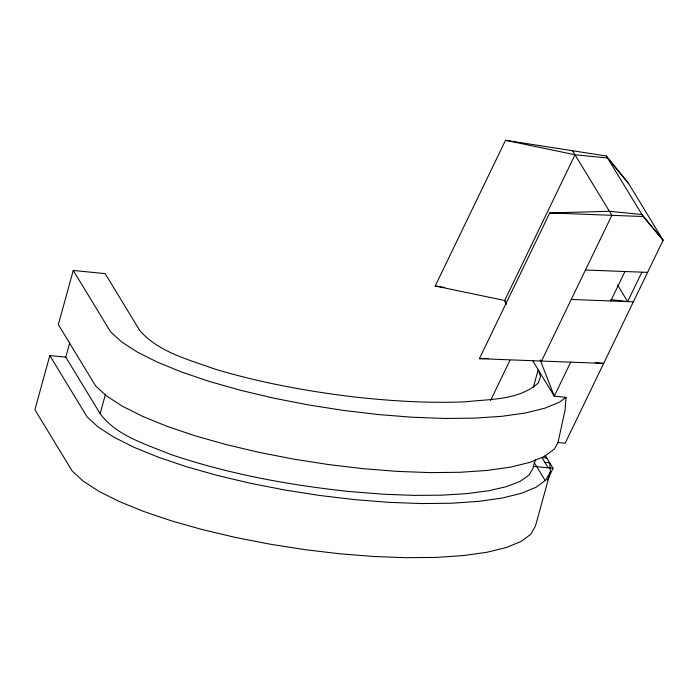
<?xml version="1.0" encoding="UTF-8"?>
<svg xmlns="http://www.w3.org/2000/svg" width="698" height="698" viewBox="0 0 698 698"><rect width="100%" height="100%" fill="white"/><g stroke="black" fill="none" stroke-linecap="round" stroke-linejoin="round"><path stroke-width="1.05" d="M532.661 360.622L554.282 396.185L565.999 397.345L565.066 409.988L557.999 442.523L554.282 449.137L544.527 456.344L529.843 462.381L510.57 467.119L487.125 470.443L460.034 472.284L429.907 472.607L397.415 471.403L363.283 468.69L328.269 464.536L293.169 459.031L258.749 452.295L225.794 444.486L195.03 435.779L167.145 426.365L142.767 416.444L122.438 406.253L106.611 396.01L95.635 385.95L58.344 324.614L73.255 270.458L105.162 273.625L139.792 330.564C158.682 352.141 188.242 359.453 214.216 368.876C260.197 382.722 307.582 391.395 355.221 397.075C391.848 401.062 428.729 403.357 465.575 401.821C490.048 398.968 519.024 400.399 538.428 382.818L540.496 376.362L538.202 369.731L533.298 387.53M547.433 479.945L553.043 468.306L533.185 466.325L533.316 467.808L529.154 475.006L520.211 481.315L506.696 486.593L488.897 490.711L467.215 493.591L442.148 495.161L414.237 495.388L384.118 494.271L349.593 491.54C288.78 485.11 228.194 473.959 170.19 454.276C145.638 444.033 116.601 435.98 100.137 413.661L65.769 357.14L49.82 355.561L34.9 409.717L72.199 471.054L83.167 481.114L98.994 491.357L119.323 501.548L143.709 511.46L171.586 520.883L202.35 529.59L235.313 537.399L269.725 544.135L304.834 549.64L339.839 553.793L373.971 556.507L406.463 557.711L436.59 557.388L463.681 555.547L487.125 552.223L506.408 547.485L521.083 541.447L530.838 534.24L535.445 526.03L550.364 471.874L549.727 462.844L544.841 462.355M65.769 357.14L69.748 342.701M100.137 413.661L105.529 394.056M533.525 465.365L535.575 459.607M506.399 303.272L504.706 300.489L435.22 286.006L505.535 140.289L606.361 156.003L628.741 183.722L663.1 240.243L565.144 443.23L557.999 442.523M628.741 183.722L607.583 158.01L575.03 154.773L504.706 300.489L506.268 304.511M595.115 362.576L603.657 363.422L479.395 358.667L549.719 212.951L609.389 211.293L641.942 214.522L663.1 240.243L643.163 216.528L606.361 156.003M490.572 400.495L509.976 360.264M541.526 361.041L611.849 215.333L572.569 150.742M570.694 362.183L554.282 396.185L540.243 360.02M610.75 300.969L624.963 271.522M610.907 299.625L627.65 301.615L641.863 272.168M550.364 471.874L545.757 480.084L536.003 487.291L521.319 493.329L502.045 498.058L478.601 501.391L451.51 503.232L421.383 503.555L388.891 502.351L354.759 499.637L319.745 495.484L284.644 489.979L250.224 483.243L217.27 475.434L186.506 466.726L158.621 457.303L134.243 447.392L113.914 437.201L98.086 426.958L87.119 416.898L49.82 355.561M565.999 397.345L559.447 402.188L544.763 408.225L525.489 412.963L502.036 416.287L474.954 418.128L444.827 418.451L412.335 417.247L378.203 414.533L343.189 410.38L308.088 404.875L273.668 398.139L240.714 390.33L209.95 381.623L182.065 372.209L157.687 362.288L137.358 352.097L121.531 341.854L110.554 331.794L73.255 270.458M479.395 358.667L488.077 358.423M549.719 212.951L643.163 216.528M585.456 270.013L647.587 272.386M571.252 299.459L633.383 301.833M546.796 458.019L541.91 457.53L548.166 467.817M435.22 286.006L444.792 287.497M505.535 140.289L575.03 154.773M617.547 284.985L627.65 301.615M545.103 455.244L553.043 468.306M534.162 462.425L545.164 480.521"/></g></svg>
